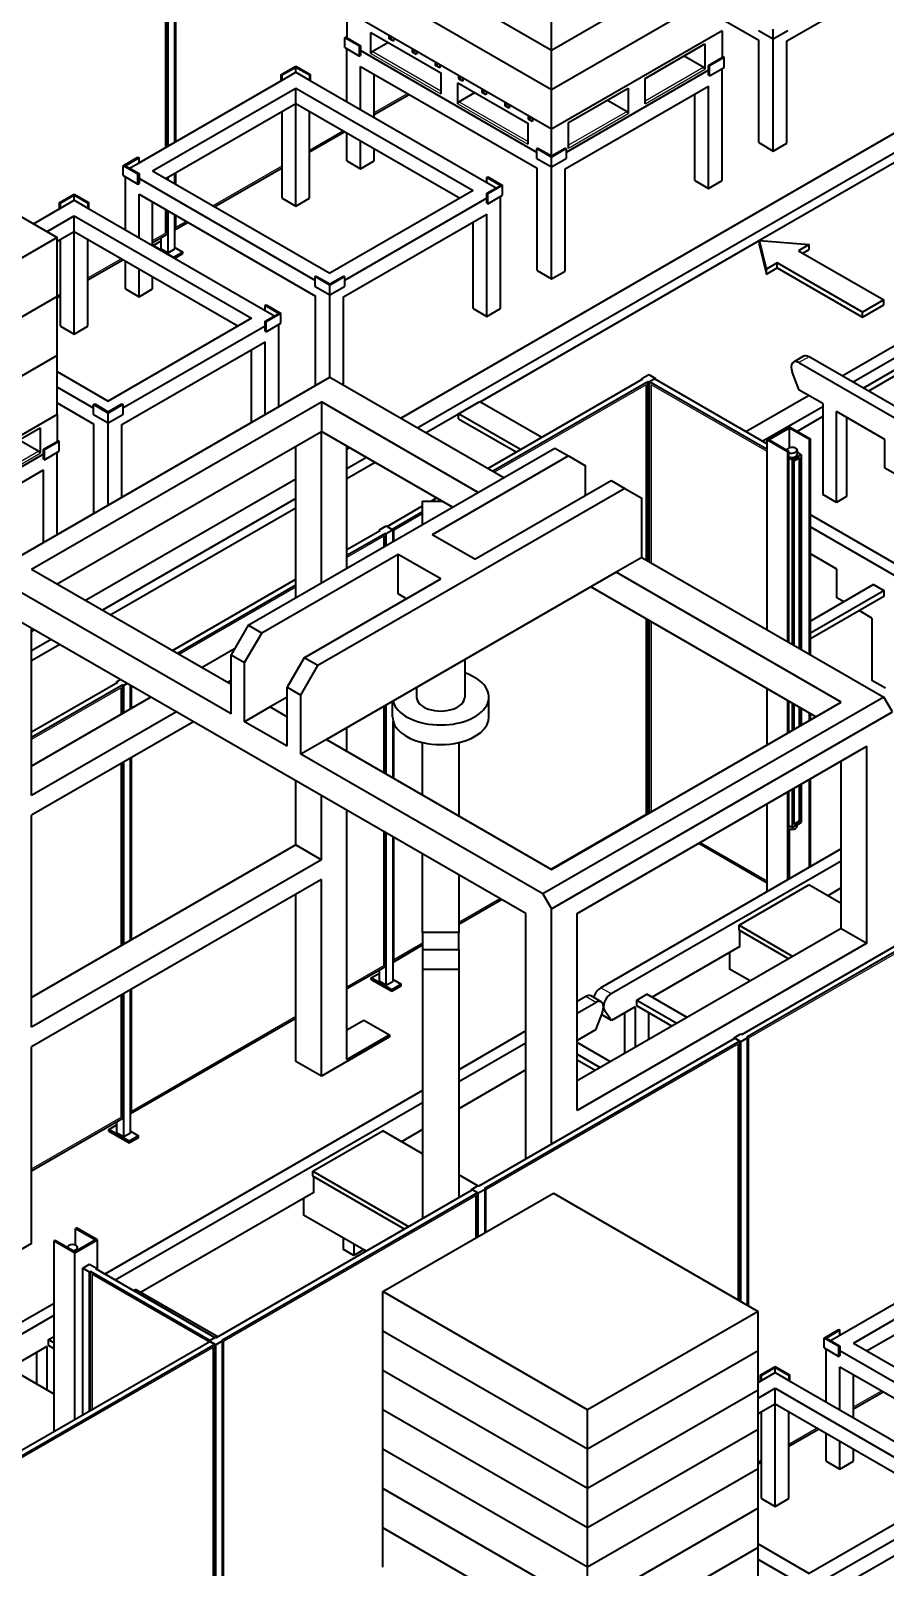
# Model space of a CAD drawing. Header units: millimetres. Extents: x 0 to 67800, y 0 to 42000.
# Drawn here: x 33888 to 37433, y 6288 to 12661 of the extents above; entities that cross this region are included whole.
import ezdxf

# ---------------------------------------------------------------- set-up
doc = ezdxf.new("R2010")
doc.units = ezdxf.units.MM
doc.header["$LTSCALE"] = 100
doc.layers.add('Visible (ISO)', color=7, linetype='Continuous', lineweight=35)
doc.layers.add('Visible Narrow (ISO)', color=7, linetype='Continuous', lineweight=25)

msp = doc.modelspace()

# ---------------------------------------------------------------- linework, layer by layer
at = {"layer": 'Visible (ISO)'}
for p, q in [((34454.02, 12180.7), (34454.02, 13613.65)), ((34457.55, 12182.74), (34457.55, 13611.61)), ((34485.84, 12199.07), (34485.84, 13627.94)), ((35422.82, 11054.31), (39101.18, 13178.01)), ((36048.4, 12579.49), (35199.87, 13069.39)), ((36048.4, 12579.49), (35199.87, 13069.38)), ((36755.51, 12987.74), (36048.4, 12579.49)), ((36755.51, 12987.74), (36048.4, 12579.49)), ((37024.21, 12619.49), (37618.18, 12962.42)), ((36048.4, 12416.19), (35199.87, 12906.09)), ((36048.4, 12416.18), (35199.87, 12906.08)), ((36755.51, 12824.44), (36048.4, 12416.19)), ((36755.51, 12824.43), (36048.4, 12416.18)), ((35199.87, 12742.78), (35199.87, 12631.73)), ((36048.4, 12252.88), (35199.87, 12742.78)), ((36048.4, 12579.49), (36048.4, 12742.79)), ((36755.51, 12709.3), (36907.61, 12621.49)), ((35191.39, 12631.73), (35199.87, 12636.63)), ((35252.2, 12596.63), (35191.39, 12631.73)), ((35191.39, 12590.91), (35191.39, 12631.73)), ((35199.87, 12631.73), (35256.44, 12599.07)), ((35298.87, 12566.41), (35298.87, 12653.78)), ((35298.87, 12653.78), (35588.78, 12486.4)), ((35375.23, 12627.65), (35375.23, 12641.53)), ((35375.23, 12627.65), (35387.25, 12634.59)), ((35392.2, 12617.85), (35375.23, 12627.65)), ((35392.2, 12631.73), (35392.2, 12617.85)), ((36755.51, 12661.13), (36048.4, 12252.88)), ((36755.51, 12661.13), (36755.51, 12550.08)), ((36906.83, 12661.94), (36967.64, 12626.84)), ((36907.61, 12196.91), (36907.61, 12621.49)), ((36967.64, 12626.84), (36967.64, 12667.66)), ((36967.64, 12626.84), (37028.45, 12661.94)), ((36967.64, 12162.25), (36967.64, 12626.84)), ((37024.21, 12194.91), (37024.21, 12619.49)), ((35191.39, 12590.91), (35252.2, 12555.8)), ((35199.87, 12366.37), (35199.87, 12586.01)), ((35256.44, 12599.07), (35252.2, 12596.63)), ((35252.2, 12555.8), (35252.2, 12596.63)), ((35252.2, 12555.8), (35256.44, 12558.25)), ((35256.44, 12599.07), (35256.44, 12578.66)), ((35256.44, 12578.66), (35256.44, 12558.25)), ((35987.59, 12156.53), (35256.44, 12578.66)), ((35987.59, 12156.53), (35256.44, 12578.66)), ((35303.82, 12574.99), (35369.58, 12612.96)), ((35471.4, 12572.13), (35471.4, 12586.01)), ((35471.4, 12572.13), (35483.42, 12579.07)), ((35488.37, 12562.33), (35471.4, 12572.13)), ((35488.37, 12576.21), (35488.37, 12562.33)), ((36048.4, 12416.19), (36048.4, 12579.49)), ((36437.31, 12463.54), (36684.8, 12606.42)), ((36598.53, 12556.62), (36679.85, 12509.67)), ((36684.8, 12606.42), (36684.8, 12501.1)), ((34926.93, 12479.05), (34987.74, 12514.16)), ((34987.74, 12509.26), (34931.17, 12476.6)), ((34987.74, 12514.16), (35048.55, 12479.05)), ((34987.74, 12488.85), (34987.74, 12509.26)), ((35044.31, 12476.6), (34987.74, 12509.26)), ((35256.44, 12333.71), (35256.44, 12513.34)), ((35256.44, 12513.34), (35988.37, 12090.76)), ((38068.03, 12499.87), (35493.54, 11013.48)), ((35567.57, 12516.61), (35567.57, 12530.49)), ((35567.57, 12516.61), (35579.59, 12523.55)), ((35584.54, 12506.81), (35567.57, 12516.61)), ((35584.54, 12520.69), (35584.54, 12506.81)), ((36698.94, 12497.01), (36109.21, 12156.53)), ((36698.94, 12497.01), (36109.21, 12156.53)), ((36698.94, 12517.43), (36755.51, 12550.08)), ((36703.18, 12514.98), (36698.94, 12517.43)), ((36698.94, 12497.01), (36698.94, 12517.43)), ((36698.94, 12476.6), (36698.94, 12497.01)), ((36763.99, 12550.08), (36703.18, 12514.98)), ((36703.18, 12474.15), (36703.18, 12514.98)), ((36703.18, 12474.15), (36763.99, 12509.26)), ((36755.51, 12554.98), (36763.99, 12550.08)), ((36755.51, 12039.77), (36755.51, 12504.36)), ((36763.99, 12509.26), (36763.99, 12550.08)), ((34337.2, 12113.26), (34931.17, 12456.19)), ((34931.17, 12476.6), (34926.93, 12479.05)), ((34926.93, 12453.74), (34926.93, 12479.05)), ((34931.17, 12456.19), (34987.74, 12488.85)), ((34931.17, 12456.19), (34931.17, 12476.6)), ((34987.74, 12488.85), (35044.31, 12456.19)), ((35048.55, 12479.05), (35044.31, 12476.6)), ((35044.31, 12476.6), (35044.31, 12456.19)), ((35044.31, 12456.19), (35779.7, 12031.61)), ((35048.55, 12453.74), (35048.55, 12479.05)), ((35313.01, 12301.05), (35313.01, 12480.68)), ((35588.78, 12486.4), (35588.78, 12399.03)), ((35659.49, 12358.21), (35659.49, 12445.57)), ((35659.49, 12445.57), (35949.4, 12278.19)), ((35663.73, 12461.09), (35663.73, 12474.97)), ((35663.73, 12461.09), (35675.75, 12468.03)), ((35680.7, 12451.29), (35663.73, 12461.09)), ((35680.7, 12465.17), (35680.7, 12451.29)), ((36104.97, 12088.76), (36698.94, 12431.69)), ((36437.31, 12358.21), (36437.31, 12463.54)), ((36698.94, 12476.6), (36703.18, 12474.15)), ((36698.94, 12007.11), (36698.94, 12431.69)), ((38076.84, 12464.13), (36911.34, 11791.22)), ((34393.77, 12080.6), (34987.74, 12423.53)), ((34987.74, 12358.21), (34987.74, 12423.53)), ((34987.74, 12423.53), (35723.13, 11998.95)), ((35313.01, 12313.3), (35457.97, 12396.99)), ((35664.44, 12366.78), (35730.2, 12404.75)), ((35759.9, 12405.57), (35759.9, 12419.44)), ((35759.9, 12405.57), (35771.92, 12412.5)), ((35776.87, 12395.77), (35759.9, 12405.57)), ((35776.87, 12409.65), (35776.87, 12395.77)), ((36048.4, 12252.88), (36048.4, 12416.18)), ((36119.11, 12279.82), (36366.6, 12422.71)), ((36280.33, 12372.91), (36361.65, 12325.96)), ((36366.6, 12422.71), (36366.6, 12317.38)), ((36642.37, 12039.77), (36642.37, 12399.03)), ((34987.74, 12358.21), (34450.34, 12047.94)), ((34931.17, 11966.29), (34931.17, 12325.55)), ((34987.74, 11933.63), (34987.74, 12358.21)), ((35666.56, 11966.29), (34987.74, 12358.21)), ((35044.31, 11966.29), (35044.31, 12325.55)), ((35856.07, 12350.04), (35856.07, 12363.92)), ((35856.07, 12350.04), (35868.09, 12356.98)), ((35873.04, 12340.25), (35856.07, 12350.04)), ((35873.04, 12354.12), (35873.04, 12340.25)), ((35952.23, 12294.52), (35952.23, 12308.4)), ((35952.23, 12294.52), (35964.25, 12301.46)), ((33149.26, 12293.72), (33997.79, 11803.82)), ((35044.31, 12158.17), (35189.27, 12241.86)), ((35949.4, 12278.19), (35949.4, 12190.83)), ((35969.2, 12284.72), (35952.23, 12294.52)), ((35969.2, 12298.6), (35969.2, 12284.72)), ((36048.4, 12141.84), (36048.4, 12252.88)), ((36119.11, 12174.5), (36119.11, 12279.82)), ((35199.87, 12121.42), (35199.87, 12235.73)), ((35256.44, 12088.76), (35256.44, 12203.07)), ((35987.59, 12172.05), (35991.83, 12174.5)), ((35991.83, 12174.5), (36048.4, 12141.84)), ((36048.4, 12141.84), (36104.97, 12174.5)), ((36104.97, 12174.5), (36109.21, 12172.05)), ((36907.61, 12196.91), (36967.64, 12162.25)), ((36967.64, 12162.25), (37024.21, 12194.91)), ((34272.15, 12101.01), (34332.96, 12136.12)), ((34337.2, 12133.67), (34280.63, 12101.01)), ((34298.31, 12090.81), (34337.2, 12113.26)), ((34332.96, 12136.12), (34337.2, 12133.67)), ((34337.2, 12113.26), (34337.2, 12133.67)), ((35199.87, 12121.42), (35256.44, 12088.76)), ((35256.44, 12088.76), (35313.01, 12121.42)), ((35313.01, 12121.42), (35313.01, 12170.41)), ((36048.4, 12136.94), (35987.59, 12172.05)), ((35987.59, 12131.22), (35987.59, 12172.05)), ((35987.59, 12131.22), (36048.4, 12096.11)), ((36109.21, 12172.05), (36048.4, 12136.94)), ((36048.4, 12096.11), (36048.4, 12136.94)), ((36048.4, 12096.11), (36109.21, 12131.22)), ((36109.21, 12172.05), (36109.21, 12131.22)), ((34332.96, 12065.9), (34272.15, 12101.01)), ((34272.15, 12060.19), (34272.15, 12101.01)), ((34272.15, 12060.19), (34332.96, 12025.08)), ((34280.63, 12101.01), (34337.2, 12068.35)), ((34280.63, 11835.65), (34280.63, 12055.29)), ((34337.2, 12068.35), (34332.96, 12065.9)), ((34332.96, 12025.08), (34332.96, 12065.9)), ((34337.2, 12068.35), (34337.2, 12047.94)), ((34337.2, 12047.94), (34337.2, 12027.53)), ((35068.35, 11625.81), (34337.2, 12047.94)), ((34393.77, 12080.6), (35129.16, 11656.02)), ((34454.02, 12045.82), (34454.02, 12050.06)), ((34457.55, 12043.77), (34457.55, 12052.1)), ((34485.84, 12027.44), (34485.84, 12068.43)), ((34651.86, 11931.59), (34931.17, 12092.85)), ((35779.7, 12052.02), (35783.94, 12054.47)), ((35836.27, 12019.36), (35779.7, 12052.02)), ((35779.7, 12031.61), (35779.7, 12052.02)), ((35783.94, 12054.47), (35844.75, 12019.36)), ((35988.37, 11666.19), (35988.37, 12090.76)), ((36048.4, 11631.53), (36048.4, 12096.11)), ((36104.97, 11664.19), (36104.97, 12088.76)), ((34007.69, 11948.33), (34068.5, 11983.44)), ((34068.5, 11983.44), (34129.31, 11948.33)), ((34332.96, 12025.08), (34337.2, 12027.53)), ((34337.2, 11802.99), (34337.2, 11982.62)), ((34337.2, 11982.62), (35069.13, 11560.04)), ((35723.13, 11998.95), (35129.16, 11656.02)), ((35779.7, 12031.61), (35818.59, 12009.16)), ((35779.7, 11986.7), (35836.27, 12019.36)), ((35783.94, 11984.25), (35779.7, 11986.7)), ((35779.7, 11966.29), (35779.7, 11986.7)), ((35844.75, 12019.36), (35783.94, 11984.25)), ((35783.94, 11943.43), (35783.94, 11984.25)), ((35844.75, 11978.54), (35844.75, 12019.36)), ((36642.37, 12039.77), (36698.94, 12007.11)), ((36698.94, 12007.11), (36755.51, 12039.77)), ((33899.52, 11860.56), (34011.93, 11925.47)), ((34011.93, 11945.88), (34007.69, 11948.33)), ((34007.69, 11923.02), (34007.69, 11948.33)), ((34068.5, 11978.54), (34011.93, 11945.88)), ((34011.93, 11925.47), (34068.5, 11958.12)), ((34011.93, 11925.47), (34011.93, 11945.88)), ((34068.5, 11958.12), (34068.5, 11978.54)), ((34125.07, 11945.88), (34068.5, 11978.54)), ((34068.5, 11958.12), (34125.07, 11925.47)), ((34129.31, 11948.33), (34125.07, 11945.88)), ((34125.07, 11945.88), (34125.07, 11925.47)), ((34125.07, 11925.47), (34860.46, 11500.89)), ((34129.31, 11923.02), (34129.31, 11948.33)), ((34393.77, 11770.33), (34393.77, 11949.96)), ((34931.17, 11966.29), (34987.74, 11933.63)), ((34987.74, 11933.63), (35044.31, 11966.29)), ((35779.7, 11966.29), (35189.97, 11625.81)), ((35779.7, 11945.88), (35779.7, 11966.29)), ((35779.7, 11945.88), (35783.94, 11943.43)), ((35783.94, 11943.43), (35844.75, 11978.54)), ((35836.27, 11509.05), (35836.27, 11973.64)), ((33956.09, 11827.9), (34068.5, 11892.81)), ((34068.5, 11827.49), (34068.5, 11892.81)), ((34068.5, 11892.81), (34803.89, 11468.23)), ((34454.02, 11817.36), (34454.02, 11915.18)), ((34457.55, 11740.2), (34457.55, 11913.13)), ((34485.84, 11756.53), (34485.84, 11896.8)), ((34485.84, 11835.73), (34538.73, 11866.27)), ((35185.73, 11558.04), (35779.7, 11900.97)), ((35723.13, 11509.05), (35723.13, 11868.31)), ((35779.7, 11476.39), (35779.7, 11900.97)), ((33997.79, 11803.82), (33290.68, 11395.57)), ((34068.5, 11827.49), (33997.79, 11786.66)), ((33997.79, 11558.87), (33997.79, 11803.82)), ((34011.93, 11435.57), (34011.93, 11794.83)), ((34068.5, 11402.91), (34068.5, 11827.49)), ((34747.32, 11435.57), (34068.5, 11827.49)), ((34125.07, 11435.57), (34125.07, 11794.83)), ((34393.77, 11782.58), (34454.02, 11817.36)), ((34429.27, 11756.53), (34429.27, 11803.07)), ((36910.39, 11790.68), (35753.04, 11122.48)), ((36939.85, 11672.23), (36910.39, 11791.3)), ((36910.39, 11770.89), (36910.39, 11791.3)), ((36910.39, 11791.3), (37116.63, 11774.29)), ((34395.68, 11769.8), (34429.27, 11789.19)), ((34480.53, 11720.81), (34395.68, 11769.8)), ((34395.68, 11769.23), (34395.68, 11769.8)), ((34429.27, 11756.53), (34457.55, 11740.2)), ((34457.55, 11740.2), (34485.84, 11756.53)), ((34519.43, 11743.27), (34480.53, 11720.81)), ((34485.69, 11717.26), (34519.43, 11736.73)), ((34485.84, 11762.66), (34519.43, 11743.27)), ((34519.43, 11736.73), (34519.43, 11743.27)), ((36910.39, 11770.89), (36939.85, 11651.82)), ((37116.63, 11774.29), (37072.43, 11748.78)), ((37072.43, 11748.78), (37425.99, 11544.65)), ((37090.11, 11738.57), (37116.63, 11753.88)), ((37116.63, 11753.88), (37116.63, 11774.29)), ((34125.07, 11627.44), (34270.03, 11711.13)), ((34280.63, 11590.7), (34280.63, 11705.01)), ((34337.2, 11558.04), (34337.2, 11672.35)), ((34480.53, 11720.24), (34480.53, 11720.81)), ((35988.37, 11666.19), (36048.4, 11631.53)), ((36048.4, 11631.53), (36104.97, 11664.19)), ((36984.05, 11697.75), (36939.85, 11672.23)), ((36939.85, 11651.82), (36984.05, 11677.33)), ((36939.85, 11651.82), (36939.85, 11672.23)), ((37337.6, 11493.62), (36984.05, 11697.75)), ((36984.05, 11677.33), (36984.05, 11697.75)), ((36984.05, 11677.33), (37337.6, 11473.21)), ((34393.77, 11590.7), (34393.77, 11639.69)), ((35068.35, 11641.32), (35072.59, 11643.77)), ((35129.16, 11606.21), (35068.35, 11641.32)), ((35068.35, 11600.5), (35068.35, 11641.32)), ((35068.35, 11600.5), (35129.16, 11565.39)), ((35072.59, 11643.77), (35129.16, 11611.11)), ((35129.16, 11611.11), (35185.73, 11643.77)), ((35189.97, 11641.32), (35129.16, 11606.21)), ((35129.16, 11565.39), (35129.16, 11606.21)), ((35129.16, 11565.39), (35189.97, 11600.5)), ((35185.73, 11643.77), (35189.97, 11641.32)), ((35189.97, 11641.32), (35189.97, 11600.5)), ((33997.79, 11558.87), (33290.68, 11150.63)), ((33997.79, 11558.87), (33290.68, 11150.62)), ((33997.78, 11558.87), (33997.79, 11558.87)), ((33997.79, 11553.96), (34011.93, 11562.12)), ((33997.79, 11313.92), (33997.79, 11558.87)), ((34280.63, 11590.7), (34337.2, 11558.04)), ((34337.2, 11558.04), (34393.77, 11590.7)), ((35069.13, 11189.44), (35069.13, 11560.04)), ((35129.16, 11223.85), (35129.16, 11565.39)), ((35185.73, 11191.19), (35185.73, 11558.04)), ((37425.99, 11544.65), (37337.6, 11493.62)), ((37425.99, 11524.24), (37425.99, 11544.65)), ((34860.46, 11521.3), (34864.7, 11523.75)), ((34917.03, 11488.64), (34860.46, 11521.3)), ((34860.46, 11500.89), (34860.46, 11521.3)), ((34860.46, 11500.89), (34899.35, 11478.43)), ((34860.46, 11455.98), (34917.03, 11488.64)), ((34864.7, 11523.75), (34925.51, 11488.64)), ((34925.51, 11488.64), (34864.7, 11453.53)), ((34925.51, 11447.81), (34925.51, 11488.64)), ((35723.13, 11509.05), (35779.7, 11476.39)), ((35779.7, 11476.39), (35836.27, 11509.05)), ((37253.88, 11229.65), (37750.27, 11516.24)), ((37816.66, 11502.4), (37299.06, 11203.56)), ((37337.6, 11473.21), (37425.99, 11524.24)), ((37337.6, 11473.21), (37337.6, 11493.62)), ((37341.49, 11179.07), (37859.09, 11477.9)), ((34011.93, 11435.57), (34068.5, 11402.91)), ((34068.5, 11402.91), (34125.07, 11435.57)), ((34803.89, 11468.23), (34209.92, 11125.3)), ((34860.46, 11435.57), (34270.73, 11095.09)), ((34864.7, 11453.53), (34860.46, 11455.98)), ((34860.46, 11435.57), (34860.46, 11455.98)), ((34860.46, 11415.15), (34860.46, 11435.57)), ((34860.46, 11415.15), (34864.7, 11412.71)), ((34864.7, 11412.71), (34864.7, 11453.53)), ((34864.7, 11412.71), (34925.51, 11447.81)), ((34917.03, 11101.62), (34917.03, 11442.92)), ((37859.09, 11453.41), (37362.7, 11166.82)), ((34266.49, 11027.32), (34860.46, 11370.25)), ((34860.46, 11068.96), (34860.46, 11370.25)), ((33997.79, 11313.92), (33290.68, 10905.67)), ((33997.79, 11313.91), (33290.68, 10905.66)), ((33997.78, 11313.91), (33997.79, 11313.91)), ((33997.79, 11068.96), (33997.79, 11313.91)), ((34803.89, 11036.3), (34803.89, 11337.59)), ((37094.02, 11311.3), (37051.6, 11286.8)), ((37073.85, 11284.6), (37797.18, 10866.99)), ((37839.6, 10891.48), (37116.27, 11309.09)), ((33714.74, 10407.48), (35128.95, 11223.97)), ((33997.79, 11247.77), (34209.92, 11125.3)), ((35128.95, 11223.97), (35850.2, 10807.56)), ((35783.73, 10845.94), (36426.85, 11217.24)), ((36423.31, 11219.28), (36451.59, 11235.61)), ((36426.85, 11217.24), (36423.31, 11219.28)), ((36423.31, 11215.2), (36423.31, 11219.28)), ((36451.59, 11235.61), (36479.88, 11219.28)), ((36479.88, 11219.28), (36451.59, 11202.95)), ((36476.34, 11217.24), (36455.13, 11204.99)), ((36476.34, 11217.24), (36942.33, 10948.2)), ((36479.88, 11215.2), (36479.88, 11219.28)), ((37075.69, 11170.86), (37046.6, 11245.83)), ((34149.11, 11095.09), (33997.79, 11182.45)), ((36448.06, 11204.99), (35804.95, 10833.69)), ((36451.59, 11202.95), (36448.06, 11204.99)), ((36448.06, 10462.39), (36448.06, 11204.99)), ((36451.59, 10460.34), (36451.59, 11202.95)), ((36455.13, 10458.3), (36455.13, 11204.99)), ((36942.33, 10923.71), (36455.13, 11204.99)), ((37173.2, 11114.56), (37075.69, 11170.86)), ((33891.51, 10427.89), (35093.6, 11121.91)), ((33997.79, 11117.13), (34149.89, 11029.32)), ((34149.11, 11110.6), (34153.35, 11113.05)), ((34209.92, 11075.49), (34149.11, 11110.6)), ((34149.11, 11069.78), (34149.11, 11110.6)), ((34153.35, 11113.05), (34209.92, 11080.39)), ((34209.92, 11080.39), (34266.49, 11113.05)), ((34270.73, 11110.6), (34209.92, 11075.49)), ((34266.49, 11113.05), (34270.73, 11110.6)), ((34270.73, 11110.6), (34270.73, 11069.78)), ((35744.13, 10746.32), (35093.6, 11121.91)), ((35093.6, 11121.91), (35093.6, 10999.44)), ((35663.05, 11072.38), (35751.44, 11123.41)), ((35751.44, 11123.41), (36007.88, 10975.35)), ((36854.36, 10998.99), (37113.87, 11148.81)), ((37173.2, 11101.42), (36925.07, 10958.16)), ((37173.2, 11114.56), (37173.2, 10737.34)), ((33997.79, 11068.96), (33290.68, 10660.71)), ((33997.79, 11068.96), (33997.79, 10957.92)), ((34149.11, 11069.78), (34209.92, 11034.67)), ((34149.89, 10658.71), (34149.89, 11029.32)), ((34209.92, 11034.67), (34209.92, 11075.49)), ((34209.92, 11034.67), (34270.73, 11069.78)), ((34209.92, 10693.37), (34209.92, 11034.67)), ((34266.49, 10726.03), (34266.49, 11027.32)), ((35663.05, 11070.53), (35528.89, 10993.07)), ((35919.5, 10924.32), (35663.05, 11072.38)), ((35663.05, 11051.96), (35663.05, 11072.38)), ((35663.05, 11051.96), (35901.82, 10914.11)), ((37173.2, 11060.59), (37067.2, 10999.4)), ((37431.29, 10965.55), (37229.77, 11081.9)), ((37229.77, 10704.68), (37229.77, 11081.9)), ((37272.19, 11057.41), (37272.19, 10729.18)), ((33679.59, 10871.37), (33927.08, 11014.25)), ((33840.81, 10964.45), (33922.13, 10917.5)), ((33927.08, 11014.25), (33927.08, 10908.93)), ((33997.58, 10366.65), (35093.6, 10999.44)), ((33997.79, 10962.82), (34006.28, 10957.92)), ((35093.6, 10370.73), (35093.6, 10999.44)), ((35638.07, 10685.09), (35093.6, 10999.44)), ((36942.33, 10963.72), (37035.66, 11017.6)), ((36942.33, 10177.02), (36942.33, 10963.72)), ((37028.59, 10913.91), (36942.33, 10963.72)), ((37035.66, 11012.7), (36950.81, 10963.72)), ((36950.81, 10963.72), (37032.84, 10916.36)), ((37035.66, 11017.6), (37121.93, 10967.8)), ((37117.69, 10965.35), (37035.66, 11012.7)), ((37035.66, 10931.79), (37035.66, 11012.7)), ((37121.93, 10967.8), (37117.69, 10965.35)), ((37117.69, 10075.78), (37117.69, 10965.35)), ((37121.93, 10073.33), (37121.93, 10967.8)), ((37431.29, 10847.16), (37431.29, 10965.55)), ((33941.22, 10904.84), (33351.49, 10564.37)), ((33941.22, 10904.84), (33351.49, 10564.37)), ((33941.22, 10925.26), (33997.79, 10957.92)), ((33945.46, 10922.81), (33941.22, 10925.26)), ((33941.22, 10904.84), (33941.22, 10925.26)), ((33941.22, 10884.43), (33941.22, 10904.84)), ((34006.28, 10957.92), (33945.46, 10922.81)), ((33945.46, 10881.98), (33945.46, 10922.81)), ((33945.46, 10881.98), (34006.28, 10917.09)), ((33997.79, 10570.9), (33997.79, 10912.19)), ((34006.28, 10917.09), (34006.28, 10957.92)), ((34789.54, 10195.19), (36062.33, 10930.03)), ((34987.53, 10309.5), (34987.53, 10938.2)), ((35199.66, 10431.97), (35199.66, 10938.2)), ((35199.66, 10925.46), (35210.69, 10931.83)), ((36062.33, 10930.03), (36118.9, 10897.37)), ((37032.84, 10916.36), (37028.59, 10913.91)), ((37028.59, 10127.21), (37028.59, 10913.91)), ((37032.84, 10124.76), (37032.84, 10916.36)), ((37083.75, 10902.64), (37046.98, 10881.41)), ((37066.56, 10921.09), (37066.56, 10903.46)), ((37066.56, 10912.56), (37083.75, 10902.64)), ((37083.75, 10902.64), (37083.75, 10095.37)), ((33347.25, 10496.6), (33941.22, 10839.52)), ((33941.22, 10884.43), (33945.46, 10881.98)), ((33941.22, 10538.24), (33941.22, 10839.52)), ((35281.4, 10891.01), (35199.66, 10843.81)), ((35316.76, 10870.59), (35199.66, 10802.99)), ((36118.9, 10897.37), (35553.22, 10570.78)), ((36118.9, 10897.37), (36189.61, 10856.55)), ((36189.61, 10734.08), (36189.61, 10856.55)), ((37046.98, 10881.41), (37032.84, 10889.58)), ((37046.98, 10881.41), (37046.98, 10116.6)), ((37054.05, 10877.33), (37076.68, 10890.39)), ((37054.05, 10112.52), (37054.05, 10877.33)), ((37075.26, 10889.58), (37075.26, 10100.27)), ((37076.68, 10890.39), (37076.68, 10099.45)), ((37660.75, 10714.68), (37431.29, 10847.16)), ((34114.68, 10299.05), (34987.53, 10802.99)), ((35729.99, 10468.71), (36295.68, 10795.31)), ((36295.68, 10795.31), (36352.25, 10762.65)), ((34987.53, 10721.34), (34185.39, 10258.22)), ((36352.25, 10762.65), (35079.45, 10027.81)), ((35513.57, 10710.41), (35594.21, 10710.41)), ((35513.57, 10613.21), (35513.57, 10710.41)), ((35548.99, 10710.41), (35571.6, 10723.46)), ((35592.81, 10711.21), (35591.42, 10710.41)), ((36352.25, 10762.65), (36422.96, 10721.83)), ((36422.96, 10476.88), (36422.96, 10721.83)), ((37229.77, 10704.68), (37173.2, 10737.34)), ((37272.19, 10729.18), (37229.77, 10704.68)), ((34987.53, 10680.51), (34220.74, 10237.81)), ((35366.19, 10604.86), (35513.57, 10689.96)), ((35513.57, 10665.46), (35387.4, 10592.62)), ((37660.75, 10341.55), (37121.93, 10652.63)), ((35199.66, 10508.72), (35337.9, 10588.53)), ((35334.37, 10590.58), (35362.65, 10606.91)), ((35337.9, 10588.53), (35334.37, 10590.58)), ((35334.37, 10586.49), (35334.37, 10590.58)), ((35362.65, 10606.91), (35390.93, 10590.58)), ((35390.93, 10590.58), (35362.65, 10574.25)), ((35366.19, 10604.86), (35387.4, 10592.62)), ((35390.93, 10542.4), (35390.93, 10590.58)), ((37121.93, 10603.64), (37660.75, 10292.56)), ((35359.11, 10576.29), (35199.66, 10484.23)), ((35362.65, 10574.25), (35359.11, 10576.29)), ((35359.11, 10524.03), (35359.11, 10576.29)), ((35362.65, 10526.07), (35362.65, 10574.25)), ((35729.99, 10468.71), (35553.22, 10570.78)), ((35411.79, 10489.13), (34846.11, 10162.53)), ((35411.79, 10325.83), (35411.79, 10489.13)), ((35588.57, 10387.06), (35411.79, 10489.13)), ((36422.96, 10476.88), (36316.89, 10415.64)), ((36422.96, 10476.88), (37427.05, 9897.17)), ((37232.24, 10427.28), (37121.93, 10490.96)), ((34718.83, 9827.76), (33714.74, 10407.48)), ((33891.51, 10427.89), (34718.83, 9950.24)), ((36316.89, 10415.64), (35114.81, 9721.62)), ((37250.27, 9876.75), (36316.89, 10415.64)), ((37232.24, 10308.88), (37232.24, 10427.28)), ((34475.58, 10090.68), (34987.53, 10386.25)), ((34987.53, 10361.75), (34496.8, 10078.43)), ((35022.89, 10060.47), (35588.57, 10387.06)), ((35447.15, 10305.41), (35411.79, 10325.83)), ((37144.21, 9815.52), (36210.82, 10354.4)), ((37384.27, 10364), (37121.93, 10212.54)), ((37121.93, 10163.55), (37426.69, 10339.5)), ((37384.27, 10364), (37426.69, 10339.5)), ((37426.69, 10339.5), (37426.69, 10315.01)), ((37426.69, 10315.01), (37121.93, 10139.05)), ((37260.52, 10292.55), (37232.24, 10308.88)), ((35942.12, 8999.02), (33785.45, 10244.18)), ((36448.06, 9413.6), (36448.06, 10217.44)), ((36451.59, 9415.64), (36451.59, 10215.4)), ((36455.13, 9417.68), (36455.13, 10213.35)), ((37377.2, 10225.19), (37324.16, 10255.81)), ((37377.2, 10225.19), (37377.2, 9966.36)), ((33891.51, 9488.92), (33891.51, 10182.94)), ((33891.51, 10170.2), (33902.55, 10176.57)), ((33973.26, 10135.75), (33891.51, 10088.55)), ((34789.54, 10195.19), (34718.83, 10072.71)), ((34775.4, 10040.05), (34846.11, 10162.53)), ((34846.11, 10162.53), (34789.54, 10195.19)), ((34008.61, 10115.33), (33891.51, 10047.73)), ((34732.97, 10097.21), (34598.62, 10019.64)), ((34718.83, 9827.76), (34718.83, 10072.71)), ((34718.83, 10072.71), (34775.4, 10040.05)), ((34775.4, 9795.1), (34775.4, 10040.05)), ((35022.89, 10060.47), (34952.17, 9937.99)), ((35008.74, 9905.33), (35079.45, 10027.81)), ((35079.45, 10027.81), (35022.89, 10060.47)), ((35688.57, 10052.88), (35688.57, 9897.17)), ((33891.51, 9753.46), (34248.96, 9959.83)), ((34270.17, 9947.59), (33891.51, 9728.97)), ((34245.42, 9961.87), (34259.92, 9970.24)), ((34248.96, 9959.83), (34245.42, 9961.87)), ((34245.42, 9957.79), (34245.42, 9961.87)), ((34273.71, 9945.54), (34270.17, 9947.59)), ((34270.17, 9830.01), (34270.17, 9947.59)), ((34288.2, 9953.91), (34273.71, 9945.54)), ((34273.71, 9832.05), (34273.71, 9945.54)), ((34301.99, 9848.38), (34301.99, 9945.95)), ((34718.83, 9966.57), (34704.69, 9958.4)), ((37433.77, 9933.7), (37377.2, 9966.36)), ((34386.49, 9897.17), (33891.51, 9611.39)), ((34952.17, 9897.17), (34881.46, 9856.34)), ((34952.17, 9693.04), (34952.17, 9937.99)), ((34952.17, 9937.99), (35008.74, 9905.33)), ((35008.74, 9660.38), (35008.74, 9905.33)), ((35388.57, 9815.52), (35388.57, 9879.68)), ((35488.57, 9937.41), (35488.57, 9897.17)), ((35788.57, 9815.52), (35788.57, 9897.17)), ((37427.05, 9897.17), (36012.83, 9080.67)), ((36942.33, 9698.96), (36942.33, 9932.07)), ((37028.59, 9748.77), (37028.59, 9882.27)), ((37032.84, 9751.22), (37032.84, 9879.82)), ((37462.4, 9835.93), (37427.05, 9897.17)), ((34492.56, 9835.93), (33891.51, 9488.92)), ((34881.46, 9856.34), (34775.4, 9795.1)), ((34881.46, 9856.34), (34952.17, 9815.52)), ((35359.11, 9580.57), (35359.11, 9862.67)), ((35362.65, 9578.53), (35362.65, 9864.71)), ((36048.19, 9182.73), (37250.27, 9876.75)), ((36048.19, 9019.43), (37462.4, 9835.93)), ((37046.98, 9871.65), (37046.98, 9759.38)), ((37054.05, 9763.47), (37054.05, 9867.57)), ((37075.26, 9855.32), (37075.26, 9775.71)), ((37076.68, 9854.5), (37076.68, 9776.53)), ((37083.75, 9850.42), (37083.75, 9780.61)), ((37117.69, 9800.21), (37117.69, 9830.83)), ((37121.93, 9802.66), (37121.93, 9828.38)), ((34563.27, 9795.1), (33891.51, 9407.27)), ((34952.17, 9693.04), (34775.4, 9795.1)), ((35199.66, 9672.63), (35199.66, 9770.61)), ((35390.93, 9562.2), (35390.93, 9797.82)), ((35114.81, 9721.62), (35008.74, 9660.38)), ((35114.81, 9721.62), (36048.19, 9182.73)), ((35513.57, 9491.39), (35513.57, 9708.47)), ((35663.57, 9708.47), (35663.57, 9404.79)), ((36154.26, 8999.02), (37356.34, 9693.04)), ((37356.34, 8876.55), (37356.34, 9693.04)), ((34270.17, 8869.81), (34270.17, 9625.89)), ((34273.71, 8871.85), (34273.71, 9627.93)), ((34301.99, 8888.18), (34301.99, 9644.26)), ((36012.83, 9080.67), (35008.74, 9660.38)), ((37250.27, 8937.78), (37250.27, 9631.8)), ((34987.53, 9283.98), (34987.53, 9550.16)), ((37028.59, 9139.66), (37028.59, 9503.82)), ((37032.84, 9142.11), (37032.84, 9506.27)), ((37046.98, 9514.43), (37046.98, 9356.36)), ((37054.05, 9368.61), (37054.05, 9518.52)), ((37075.26, 9530.76), (37075.26, 9382.49)), ((37076.68, 9531.58), (37076.68, 9381.67)), ((37083.75, 9535.66), (37083.75, 9377.59)), ((37117.69, 9191.1), (37117.69, 9555.26)), ((37121.93, 9193.55), (37121.93, 9557.71)), ((35093.6, 9222.74), (35093.6, 9488.92)), ((36942.33, 9089.86), (36942.33, 9454.01)), ((33891.51, 8528.72), (33891.51, 9407.27)), ((35199.66, 8394), (35199.66, 9427.68)), ((37046.98, 9356.36), (37083.75, 9377.59)), ((37075.26, 9382.49), (37054.05, 9370.24)), ((37076.68, 9381.67), (37054.05, 9368.61)), ((37076.68, 9381.67), (37075.26, 9382.49)), ((35359.11, 8779.99), (35359.11, 9335.62)), ((35362.65, 8702.84), (35362.65, 9333.58)), ((35390.93, 8719.17), (35390.93, 9317.25)), ((37032.84, 9364.52), (37046.98, 9356.36)), ((37035.66, 9143.74), (37035.66, 9350.08)), ((37066.56, 9360.77), (37066.56, 9367.67)), ((34987.53, 9283.98), (33891.51, 8651.19)), ((34987.53, 9283.98), (35093.6, 9222.74)), ((35513.57, 8920.62), (35513.57, 9246.45)), ((37250.27, 9267.65), (36252.9, 8691.81)), ((36659.48, 9290.71), (36942.33, 9127.41)), ((35093.6, 9222.74), (33891.51, 8528.72)), ((36295.32, 8667.32), (37250.27, 9218.66)), ((35093.6, 9141.09), (33891.51, 8447.07)), ((35093.6, 8324.59), (35093.6, 9141.09)), ((35663.57, 9159.84), (35663.57, 8920.62)), ((36826.01, 8950.85), (37115.92, 9118.23)), ((37250.27, 9040.66), (37115.92, 9118.23)), ((34987.53, 8385.83), (34987.53, 9079.85)), ((35663.57, 8955.77), (35840.3, 9057.81)), ((36012.83, 9080.67), (36048.19, 9019.43)), ((36836.97, 8498.3), (37897.63, 9110.68)), ((37918.84, 9098.43), (36858.18, 8486.06)), ((37250.27, 9105.98), (37193.7, 9073.32)), ((35942.12, 7981.67), (35942.12, 8999.02)), ((36048.19, 8042.9), (36048.19, 9019.43)), ((36154.26, 8182.52), (36154.26, 8999.02)), ((37250.27, 8937.78), (36154.26, 8305)), ((36826.01, 8950.85), (37049.45, 8821.84)), ((36826.01, 8930.43), (36826.01, 8950.85)), ((37031.78, 8811.63), (36826.01, 8930.43)), ((36829.54, 8863.07), (36829.54, 8928.39)), ((37250.27, 8937.78), (37356.34, 8876.55)), ((35390.93, 8798.37), (35513.57, 8869.17)), ((35513.57, 8920.62), (35513.57, 8850.93)), ((35663.57, 8920.62), (35513.57, 8920.62)), ((35663.57, 8850.93), (35663.57, 8920.62)), ((37356.34, 8876.55), (36154.26, 8182.52)), ((36829.54, 8863.07), (36465.38, 8652.83)), ((35513.57, 8850.93), (35663.57, 8850.93)), ((35513.57, 8850.93), (35513.57, 8769.28)), ((35663.57, 8850.93), (35663.57, 8769.28)), ((36787.12, 8838.58), (36787.12, 8769.18)), ((35199.66, 8687.93), (35359.11, 8779.99)), ((35300.78, 8732.43), (35334.37, 8751.83)), ((35385.63, 8683.44), (35300.78, 8732.43)), ((35300.78, 8725.9), (35300.78, 8732.43)), ((35334.37, 8719.17), (35334.37, 8765.71)), ((35513.57, 8769.28), (35588.57, 8769.28)), ((35513.57, 8769.28), (35513.57, 7734.24)), ((35588.57, 8769.28), (35663.57, 8769.28)), ((35663.57, 8769.28), (35663.57, 7820.84)), ((36872.68, 8719.78), (36787.12, 8769.18)), ((34273.71, 8074.13), (34273.71, 8667.73)), ((34301.99, 8090.46), (34301.99, 8684.06)), ((35300.78, 8725.9), (35385.63, 8676.91)), ((35334.37, 8719.17), (35362.65, 8702.84)), ((35362.65, 8702.84), (35390.93, 8719.17)), ((35424.52, 8705.9), (35385.63, 8683.44)), ((35385.63, 8676.91), (35424.52, 8699.37)), ((35385.63, 8676.91), (35385.63, 8683.44)), ((35390.93, 8725.29), (35424.52, 8705.9)), ((35424.52, 8699.37), (35424.52, 8705.9)), ((34270.17, 8151.29), (34270.17, 8665.69)), ((36189.96, 8655.48), (36154.26, 8634.86)), ((36154.26, 8585.87), (36232.39, 8630.98)), ((36254.64, 8633.19), (36212.21, 8657.68)), ((36394.67, 8612), (36297.16, 8555.7)), ((36394.67, 8612), (36394.67, 8443.8)), ((36401.74, 8640.58), (36444.17, 8665.07)), ((36401.74, 8616.08), (36401.74, 8640.58)), ((36401.74, 8640.58), (36568.62, 8544.23)), ((36547.41, 8531.98), (36401.74, 8616.08)), ((36611.05, 8568.73), (36444.17, 8665.07)), ((34301.99, 8169.66), (34987.53, 8565.46)), ((35199.66, 8516.47), (35270.37, 8557.3)), ((35270.37, 8557.3), (35376.44, 8496.06)), ((36259.64, 8592.22), (36230.55, 8517.25)), ((36297.16, 8555.7), (36254.93, 8580.08)), ((36297.16, 8555.7), (36268.07, 8597.08)), ((36352.25, 8419.31), (36352.25, 8587.51)), ((36451.24, 8476.46), (36451.24, 8587.51)), ((35376.44, 8487.89), (35093.6, 8324.59)), ((35199.66, 8394), (35376.44, 8496.06)), ((35376.44, 8496.06), (35376.44, 8487.89)), ((35942.12, 8512.39), (35663.57, 8351.57)), ((35748.02, 7869.6), (36808.68, 8481.97)), ((36230.55, 8517.25), (36154.26, 8473.2)), ((36805.15, 8484.01), (36833.43, 8500.34)), ((36833.43, 8467.68), (36805.15, 8484.01)), ((36805.15, 8479.93), (36805.15, 8484.01)), ((36829.9, 8469.73), (36808.68, 8481.97)), ((36833.43, 8500.34), (36836.97, 8498.3)), ((36861.72, 8484.01), (36833.43, 8467.68)), ((36858.18, 8486.06), (36861.72, 8484.01)), ((36861.72, 7374.28), (36861.72, 8484.01)), ((33891.51, 7630.57), (33891.51, 8447.07)), ((35663.57, 8302.58), (35942.12, 8463.4)), ((36829.9, 8469.73), (35769.24, 7857.35)), ((36292.85, 8385.01), (36154.26, 8465.03)), ((36154.26, 8416.04), (36250.42, 8360.52)), ((36829.9, 7392.65), (36829.9, 8469.73)), ((36833.43, 7390.61), (36833.43, 8467.68)), ((35093.6, 8324.59), (34987.53, 8385.83)), ((35942.12, 8350.72), (35663.57, 8189.9)), ((36229.21, 8348.27), (36154.26, 8391.55)), ((35513.57, 8264.96), (34195.92, 7504.22)), ((34238.35, 7479.72), (35513.57, 8215.97)), ((33891.51, 7932.68), (34270.17, 8151.29)), ((34211.83, 8103.73), (34245.42, 8123.12)), ((34296.69, 8054.74), (34211.83, 8103.73)), ((34211.83, 8097.2), (34211.83, 8103.73)), ((34211.83, 8097.2), (34296.69, 8048.21)), ((34245.42, 8090.46), (34245.42, 8137)), ((34301.99, 8096.59), (34335.58, 8077.2)), ((35058.24, 7930.23), (35348.15, 8097.61)), ((35513.57, 8002.1), (35348.15, 8097.61)), ((35513.57, 8103.3), (35425.94, 8052.7)), ((34245.42, 8090.46), (34273.71, 8074.13)), ((34273.71, 8074.13), (34301.99, 8090.46)), ((34335.58, 8077.2), (34296.69, 8054.74)), ((34296.69, 8048.21), (34335.58, 8070.66)), ((34296.69, 8048.21), (34296.69, 8054.74)), ((34335.58, 8070.66), (34335.58, 8077.2)), ((35058.24, 7930.23), (35455.63, 7700.79)), ((35058.24, 7909.81), (35058.24, 7930.23)), ((35437.96, 7690.58), (35058.24, 7909.81)), ((35061.78, 7842.45), (35061.78, 7907.77)), ((35742.01, 7870.21), (35663.57, 7915.5)), ((35061.78, 7842.45), (34344.06, 7428.08)), ((34659.08, 7240.9), (35719.74, 7853.27)), ((35740.95, 7841.02), (34680.29, 7228.65)), ((35349.07, 7431.11), (36056.18, 7839.36)), ((35716.2, 7855.31), (35744.49, 7871.64)), ((35744.49, 7838.98), (35716.2, 7855.31)), ((35716.2, 7851.23), (35716.2, 7855.31)), ((35740.95, 7841.02), (35719.74, 7853.27)), ((35740.95, 7657.36), (35740.95, 7841.02)), ((35744.49, 7871.64), (35748.02, 7869.6)), ((35772.77, 7855.31), (35744.49, 7838.98)), ((35769.24, 7857.35), (35772.77, 7855.31)), ((35772.77, 7675.73), (35772.77, 7855.31)), ((36056.18, 7839.36), (36904.71, 7349.46)), ((35019.35, 7817.96), (35019.35, 7748.56)), ((35744.49, 7659.4), (35744.49, 7838.98)), ((35278.86, 7598.73), (35019.35, 7748.56)), ((34078.54, 7695.28), (34074.3, 7692.83)), ((34074.3, 7692.83), (34156.33, 7645.47)), ((34074.3, 7623.93), (34074.3, 7692.83)), ((34164.81, 7645.47), (34078.54, 7695.28)), ((35185.52, 7606.08), (35185.52, 7652.62)), ((33891.51, 7630.57), (33608.67, 7467.27)), ((33989.45, 7643.84), (33985.21, 7641.39)), ((33985.21, 7641.39), (34071.47, 7591.58)), ((33985.21, 6851.84), (33985.21, 7641.39)), ((34071.47, 7596.48), (33989.45, 7643.84)), ((34071.47, 7591.58), (34164.81, 7645.47)), ((34156.33, 7645.47), (34071.47, 7596.48)), ((34071.47, 6901.64), (34071.47, 7591.58)), ((34082.57, 7602.89), (34082.57, 7614.28)), ((34082.57, 7605.75), (34085.05, 7604.32)), ((34164.81, 7522.18), (34164.81, 7645.47)), ((35227.95, 7581.58), (35185.52, 7606.08)), ((35227.95, 7628.12), (35227.95, 7581.58)), ((35268.25, 7604.85), (35227.95, 7581.58)), ((37244.12, 7250.61), (37838.09, 7593.54)), ((34104, 7528.71), (34132.28, 7545.04)), ((34132.28, 7512.38), (34104, 7528.71)), ((34104, 6920.42), (34104, 7528.71)), ((34132.28, 7545.04), (34160.57, 7528.71)), ((34160.57, 7528.71), (34157.03, 7526.67)), ((34157.03, 7526.67), (34652.01, 7240.9)), ((34160.57, 7524.63), (34160.57, 7528.71)), ((37300.69, 7217.95), (37894.66, 7560.88)), ((34135.82, 7514.43), (34132.28, 7512.38)), ((34132.28, 6936.75), (34132.28, 7512.38)), ((34630.79, 7228.65), (34135.82, 7514.43)), ((34135.82, 6938.8), (34135.82, 7514.43)), ((37894.66, 7495.56), (37357.25, 7185.29)), ((34314.72, 7435.63), (34322.85, 7440.33)), ((34663.67, 7243.55), (34322.85, 7440.33)), ((35349.07, 7267.81), (35349.07, 7431.11)), ((36197.6, 6941.21), (35349.07, 7431.11)), ((33985.21, 7382.56), (33000.21, 6813.87)), ((33042.63, 6789.38), (33985.21, 7333.57)), ((36904.71, 7349.46), (36197.6, 6941.21)), ((36904.71, 7186.16), (36904.71, 7349.46)), ((36197.6, 6777.91), (35349.07, 7267.81)), ((35349.07, 7267.8), (35349.08, 7267.81)), ((35349.07, 7104.5), (35349.07, 7267.8)), ((36197.6, 6777.9), (35349.07, 7267.8)), ((37179.06, 7238.37), (37239.87, 7273.48)), ((37244.12, 7271.03), (37187.55, 7238.37)), ((37239.87, 7273.48), (37244.12, 7271.03)), ((37244.12, 7250.61), (37244.12, 7271.03)), ((33570.13, 6612.2), (34630.79, 7224.57)), ((34652.01, 7212.32), (33591.35, 6599.95)), ((33955.15, 7203.54), (33799.59, 7113.73)), ((33955.15, 7203.54), (33955.15, 7023.91)), ((33962.22, 7232.12), (33985.21, 7245.39)), ((33962.22, 7207.63), (33962.22, 7232.12)), ((33962.22, 7232.12), (33985.21, 7218.85)), ((33985.21, 7194.36), (33962.22, 7207.63)), ((34627.26, 7226.61), (34655.54, 7242.94)), ((34655.54, 7210.28), (34627.26, 7226.61)), ((34627.26, 7222.53), (34627.26, 7226.61)), ((34630.79, 7228.65), (34652.01, 7240.9)), ((34652.01, 7212.32), (34630.79, 7224.57)), ((34652.01, 5983.49), (34652.01, 7212.32)), ((34655.54, 7242.94), (34659.08, 7240.9)), ((34683.83, 7226.61), (34655.54, 7210.28)), ((34655.54, 5981.45), (34655.54, 7210.28)), ((34680.29, 7228.65), (34683.83, 7226.61)), ((34683.83, 5965.12), (34683.83, 7226.61)), ((37239.87, 7203.26), (37179.06, 7238.37)), ((37179.06, 7197.54), (37179.06, 7238.37)), ((37187.55, 7238.37), (37244.12, 7205.71)), ((37205.23, 7228.16), (37244.12, 7250.61)), ((37244.12, 7205.71), (37239.87, 7203.26)), ((37239.87, 7162.43), (37239.87, 7203.26)), ((37244.12, 7205.71), (37244.12, 7185.29)), ((37300.69, 7217.95), (38036.08, 6793.38)), ((33985.21, 7006.56), (33721.81, 7158.64)), ((33912.73, 7048.41), (33912.73, 7179.05)), ((36904.71, 7186.16), (36197.6, 6777.91)), ((36904.71, 7186.15), (36197.6, 6777.9)), ((36904.7, 7186.16), (36904.71, 7186.15)), ((36904.71, 7022.85), (36904.71, 7186.15)), ((37179.06, 7197.54), (37239.87, 7162.43)), ((37187.55, 6973.01), (37187.55, 7192.64)), ((37239.87, 7162.43), (37244.12, 7164.88)), ((37244.12, 7185.29), (37244.12, 7164.88)), ((37975.27, 6763.17), (37244.12, 7185.29)), ((36197.6, 6614.6), (35349.07, 7104.5)), ((35349.07, 7104.49), (35349.08, 7104.5)), ((35349.07, 6941.19), (35349.07, 7104.49)), ((36197.6, 6614.59), (35349.07, 7104.49)), ((36914.61, 7085.68), (36975.42, 7120.79)), ((36918.85, 7083.23), (36914.61, 7085.68)), ((36914.61, 7060.37), (36914.61, 7085.68)), ((36975.42, 7115.89), (36918.85, 7083.23)), ((36918.85, 7062.82), (36975.42, 7095.48)), ((36918.85, 7062.82), (36918.85, 7083.23)), ((36975.42, 7120.79), (37036.23, 7085.68)), ((36975.42, 7095.48), (36975.42, 7115.89)), ((37031.99, 7083.23), (36975.42, 7115.89)), ((36975.42, 7095.48), (37031.99, 7062.82)), ((37036.23, 7085.68), (37031.99, 7083.23)), ((37031.99, 7083.23), (37031.99, 7062.82)), ((37036.23, 7060.37), (37036.23, 7085.68)), ((37244.12, 6940.35), (37244.12, 7119.97)), ((37244.12, 7119.97), (37976.05, 6697.4)), ((37300.69, 6907.69), (37300.69, 7087.31)), ((36904.71, 7022.85), (36197.6, 6614.6)), ((36904.71, 7022.84), (36197.6, 6614.59)), ((36904.7, 7022.85), (36904.71, 7022.84)), ((36904.71, 7054.66), (36918.85, 7062.82)), ((36904.71, 6989.34), (36975.42, 7030.16)), ((36904.71, 6859.54), (36904.71, 7022.84)), ((36975.42, 6964.84), (36975.42, 7030.16)), ((36975.42, 7030.16), (37710.81, 6605.58)), ((37031.99, 7062.82), (37767.38, 6638.24)), ((37300.69, 6945.24), (37423.72, 7016.28)), ((36975.42, 6964.84), (36904.71, 6924.02)), ((36975.42, 6540.26), (36975.42, 6964.84)), ((37654.24, 6572.92), (36975.42, 6964.84)), ((36197.6, 6451.3), (35349.07, 6941.19)), ((35349.07, 6941.19), (35349.08, 6941.19)), ((35349.07, 6777.89), (35349.07, 6941.19)), ((36197.6, 6451.29), (35349.07, 6941.19)), ((36197.6, 6777.91), (36197.6, 6941.21)), ((36918.85, 6572.92), (36918.85, 6932.18)), ((37031.99, 6572.92), (37031.99, 6932.18)), ((36904.71, 6859.54), (36197.6, 6451.3)), ((36904.71, 6859.54), (36197.6, 6451.29)), ((36904.7, 6859.54), (36904.71, 6859.54)), ((36904.71, 6696.24), (36904.71, 6859.54)), ((37031.99, 6790.11), (37155.02, 6861.15)), ((37187.55, 6728.06), (37187.55, 6842.37)), ((36197.6, 6287.99), (35349.07, 6777.89)), ((35349.07, 6777.88), (35349.08, 6777.88)), ((35349.07, 6614.58), (35349.07, 6777.88)), ((36197.6, 6287.98), (35349.07, 6777.88)), ((36197.6, 6614.6), (36197.6, 6777.9)), ((37244.12, 6695.4), (37244.12, 6809.71)), ((37300.69, 6728.06), (37300.69, 6777.05)), ((36904.71, 6696.24), (36197.6, 6287.99)), ((36904.71, 6696.23), (36197.6, 6287.98)), ((36904.7, 6696.23), (36904.71, 6696.23)), ((36904.71, 6716.63), (36918.85, 6724.79)), ((36904.71, 6532.93), (36904.71, 6696.23)), ((37187.55, 6728.06), (37244.12, 6695.4)), ((37244.12, 6695.4), (37300.69, 6728.06)), ((36197.6, 6124.68), (35349.07, 6614.58)), ((35349.07, 6614.57), (35349.08, 6614.58)), ((35349.07, 6451.27), (35349.07, 6614.57)), ((36197.6, 6124.67), (35349.07, 6614.57)), ((36197.6, 6451.3), (36197.6, 6614.59)), ((36918.85, 6572.92), (36975.42, 6540.26)), ((36975.42, 6540.26), (37031.99, 6572.92)), ((37710.81, 6605.58), (37116.84, 6262.65)), ((37767.38, 6572.92), (37177.65, 6232.44)), ((36904.71, 6532.93), (36197.6, 6124.68)), ((36904.71, 6532.92), (36197.6, 6124.67)), ((36904.7, 6532.93), (36904.71, 6532.92)), ((36904.71, 6369.62), (36904.71, 6532.92)), ((37173.41, 6164.67), (37767.38, 6507.6)), ((36197.6, 5961.37), (35349.07, 6451.27)), ((35349.07, 6451.26), (35349.08, 6451.27)), ((35349.07, 6287.96), (35349.07, 6451.26)), ((36197.6, 5961.36), (35349.07, 6451.26)), ((36197.6, 6287.99), (36197.6, 6451.29)), ((36904.71, 6385.13), (37116.84, 6262.65)), ((36904.71, 6369.62), (36197.6, 5961.37)), ((36904.71, 6369.61), (36197.6, 5961.36)), ((36904.7, 6369.62), (36904.71, 6369.61)), ((36904.71, 6206.31), (36904.71, 6369.61)), ((37056.03, 6232.44), (36904.71, 6319.81)), ((36197.6, 6124.68), (36197.6, 6287.98))]:
    msp.add_line(p, q, dxfattribs=at)
for centre, major_axis, start_param, end_param in [((35303.82, 12569.27), (3.5, 6.06), 0.7853982, 2.3561945), ((36679.85, 12503.95), (3.5, -6.06), 0.7853982, 2.3561945), ((35664.44, 12361.07), (3.5, 6.06), 0.7853982, 2.3561945), ((36361.65, 12320.24), (3.5, -6.06), 0.7853982, 2.3561945), ((37073.85, 11248.26), (-22.25, 38.54), 5.4977871, 7.5921822), ((37116.27, 11272.76), (-22.25, 38.54), 5.4977871, 6.2831853), ((33922.13, 10911.78), (3.5, -6.06), 0.7853982, 2.3561945), ((37045.56, 10921.09), (21, 0), 4.0612515, 9.4214673), ((37045.56, 10903.46), (21, 0), 4.0612515, 6.2831853), ((35588.57, 9897.17), (200, 0), 3.2834897, 7.3303829), ((35588.57, 9897.17), (-100, 0), 0, 3.1415927), ((35588.57, 9815.52), (-200, 0), 0, 1.1863996), ((35588.57, 9815.52), (200, 0), 5.0967858, 6.2831853), ((35588.57, 9815.52), (-200, 0), 1.1863996, 1.9551931), ((37045.56, 9360.77), (21, 0), 4.0612515, 6.2831853), ((36252.9, 8655.48), (-22.25, -38.54), 3.9269908, 5.1394676), ((36189.96, 8619.15), (22.25, 38.54), 0, 0.7853982), ((36232.39, 8594.65), (22.25, 38.54), 4.9741884, 7.0685835), ((36295.32, 8630.98), (-22.25, -38.54), 3.9269908, 6.0213859), ((34061.57, 7614.28), (21, 0), 4.7156997, 9.4214673)]:
    msp.add_ellipse(centre, major_axis=major_axis, ratio=0.5773503, start_param=start_param, end_param=end_param, dxfattribs=at)
at = {"layer": 'Visible Narrow (ISO)'}
for p, q in [((34446.95, 12176.62), (34446.95, 13601.41)), ((34489.37, 13625.9), (34489.37, 12201.12)), ((35298.87, 12566.41), (35588.78, 12399.03)), ((35588.78, 12410.46), (35303.82, 12574.99)), ((36679.85, 12509.67), (36437.31, 12369.64)), ((36437.31, 12358.21), (36684.8, 12501.1)), ((35313.01, 12321.47), (35450.89, 12401.07)), ((35949.4, 12202.26), (35664.44, 12366.78)), ((35659.49, 12358.21), (35949.4, 12190.83)), ((36361.65, 12325.96), (36119.11, 12185.93)), ((36119.11, 12174.5), (36366.6, 12317.38)), ((35044.31, 12166.33), (35182.19, 12245.94)), ((34489.37, 12070.48), (34489.37, 12025.4)), ((34644.79, 11935.67), (34931.17, 12101.01)), ((34446.95, 11821.44), (34446.95, 11919.26)), ((34489.37, 11894.76), (34489.37, 11845.94)), ((34489.37, 11845.94), (34531.66, 11870.35)), ((34393.77, 11790.74), (34446.95, 11821.44)), ((34125.07, 11635.61), (34262.96, 11715.22)), ((33997.79, 11562.12), (34011.93, 11570.29)), ((37116.27, 11309.09), (37073.85, 11284.6)), ((36440.99, 11192.74), (35812.02, 10829.61)), ((36440.99, 10466.47), (36440.99, 11192.74)), ((36462.2, 11192.74), (36462.2, 10454.22)), ((36942.33, 10915.54), (36462.2, 11192.74)), ((33922.13, 10917.5), (33679.59, 10777.47)), ((33679.59, 10766.04), (33927.08, 10908.93)), ((35513.57, 10657.3), (35394.47, 10588.53)), ((35394.47, 10588.53), (35394.47, 10544.44)), ((35352.04, 10564.04), (35199.66, 10476.06)), ((35352.04, 10519.95), (35352.04, 10564.04)), ((34987.53, 10353.59), (34503.87, 10074.35)), ((36440.99, 9412.78), (36440.99, 10221.52)), ((36462.2, 10209.27), (36462.2, 9421.76)), ((34305.53, 9943.91), (34305.53, 9850.42)), ((34263.1, 9935.34), (33891.51, 9720.8)), ((34263.1, 9825.93), (34263.1, 9935.34)), ((35352.04, 9584.65), (35352.04, 9858.59)), ((35394.47, 9787.68), (35394.47, 9560.16)), ((34305.53, 9646.3), (34305.53, 8890.22)), ((34263.1, 8865.73), (34263.1, 9621.8)), ((36045.36, 9184.36), (36440.99, 9412.78)), ((35352.04, 8784.08), (35352.04, 9339.7)), ((35394.47, 9315.21), (35394.47, 8808.57)), ((36666.55, 9294.8), (36942.33, 9135.58)), ((35663.57, 8963.94), (35833.23, 9061.89)), ((37911.77, 9086.18), (36865.25, 8481.97)), ((35394.47, 8808.57), (35513.57, 8877.34)), ((35199.66, 8696.1), (35352.04, 8784.08)), ((34305.53, 8686.1), (34305.53, 8179.87)), ((36252.9, 8691.81), (36295.32, 8667.32)), ((34263.1, 8155.38), (34263.1, 8661.6)), ((36232.39, 8630.98), (36189.96, 8655.48)), ((34305.53, 8179.87), (34987.53, 8573.63)), ((36268.07, 8597.08), (36262.25, 8600.44)), ((36865.25, 8481.97), (36865.25, 7372.24)), ((36822.83, 8457.48), (35776.31, 7853.27)), ((36822.83, 7396.73), (36822.83, 8457.48)), ((33891.51, 7940.84), (34263.1, 8155.38)), ((35776.31, 7853.27), (35776.31, 7677.77)), ((35733.88, 7828.78), (34687.36, 7224.57)), ((35733.88, 7653.28), (35733.88, 7828.78)), ((34142.89, 7502.18), (34142.89, 6942.88)), ((34623.72, 7224.57), (34142.89, 7502.18)), ((34623.72, 7220.49), (34623.72, 7224.57)), ((34687.36, 7224.57), (34687.36, 5963.08)), ((34644.94, 7200.07), (33598.42, 6595.87)), ((34644.94, 5987.58), (34644.94, 7200.07)), ((37300.69, 6953.41), (37416.65, 7020.36)), ((37031.99, 6798.27), (37147.95, 6865.23)), ((36904.71, 6724.79), (36918.85, 6732.96))]:
    msp.add_line(p, q, dxfattribs=at)

doc.saveas('drawing.dxf')
